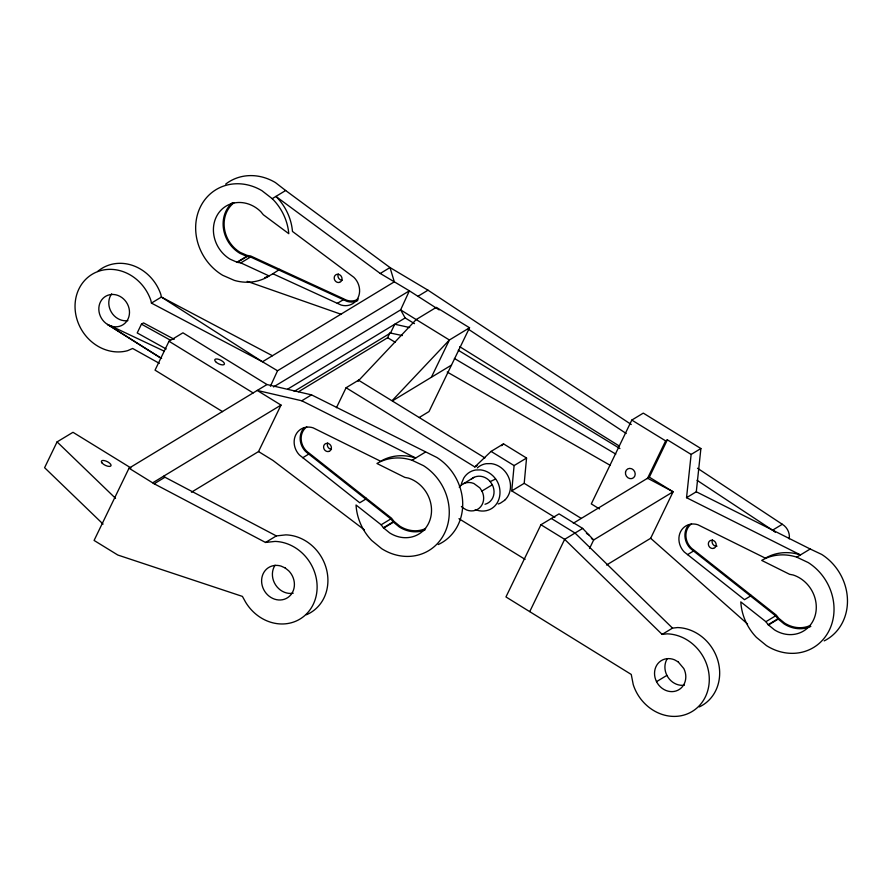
<?xml version="1.0" encoding="UTF-8"?>
<svg xmlns="http://www.w3.org/2000/svg" width="892" height="892" viewBox="0 0 892 892"><rect width="100%" height="100%" fill="white"/><g stroke="black" fill="none" stroke-linecap="round" stroke-linejoin="round"><path stroke-width="1.34" d="M365.832 497.914L365.753 499.119L359.732 502.765L299.444 455.009A17.171 15.275 58.8 0 1 295.81 434.772A17.171 15.275 58.8 0 1 313.125 427.837L380.639 461.253A50.688 45.091 58.8 0 1 415.705 457.997L301.775 400.776L257.231 390.44L281.013 405.091L258.524 451.564L191.423 492.217M750.596 594.83L750.518 596.034L744.497 599.68L684.209 551.925A17.171 15.275 58.8 0 1 680.574 531.688A17.171 15.275 58.8 0 1 697.878 524.752L765.392 558.169A50.688 45.091 58.8 0 1 800.458 554.913L686.539 497.691L691.133 454.429L700.889 448.531L643.288 413.119L631.804 420.076L591.296 503.913L599.469 508.931M554.846 517.371L511.752 490.868L514.104 465.579L526.559 458.031L503.523 443.859L491.068 451.408L474.812 466.94L346.085 387.752L336.429 407.711M511.752 490.868L524.206 483.319L526.559 458.031M686.539 497.691L696.295 491.782L700.889 448.531M270.421 386.247L277.535 370.76L409.372 290.814L439.165 309.914M298.541 391.744L387.63 337.733L389.949 332.671M573.3 523.247L649.331 477.175L667.361 439.823L691.133 454.429M130.99 467.988L72.988 432.297L57.077 441.897L44.6 467.698L103.082 524.095M174.23 339.306L143.534 322.904L141.449 324.164L137.212 332.95L166.191 348.984M438.251 544.544A50.688 45.091 58.8 0 0 462.714 503.367A50.688 45.091 58.8 0 0 436.968 457.529L311.531 394.866L266.987 384.53L182.938 332.816L169.012 341.257L155.041 370.158L222.565 411.647M129.017 468.2L94.084 540.44L117.8 555.025L242.412 596.402L245.668 602.278A42.504 37.81 58.8 0 0 313.248 604.363A42.504 37.81 58.8 0 0 275.093 541.411L265.526 542.459L154.171 483.776L129.017 468.2L266.987 384.53M484.913 457.942L358.528 380.204L358.082 381.14L416.185 319.559L436.322 307.339L469.538 327.765L429.007 411.569L419.218 417.501M294.17 391.41L390.506 333.05L394.766 324.231L409.718 327.542M431.349 377.305L449.39 339.997L469.538 327.765M540.931 524.741L505.954 596.938L631.257 674.452L633.242 684.632A42.504 37.81 58.8 0 0 679.816 715.975A42.504 37.81 58.8 0 0 708.783 672.724A42.504 37.81 58.8 0 0 667.261 633.844L662.143 634.402L564.647 539.337L540.931 524.741L559.039 513.881L582.666 528.41L593.671 539.95L589.534 548.513M529.759 611.577L564.647 539.337L582.666 528.41M647.38 478.67L665.644 440.882L667.361 439.823M606.549 565.026L650.658 538.277L673.103 491.782L649.331 477.175M392.235 400.553L449.39 339.997L416.185 319.559M501.616 445.688L503.523 443.859M279.731 269.362L272.863 273.744A50.688 45.091 58.8 0 1 264.578 277.713M504.604 500.323L500.512 503.088A21.252 18.91 58.8 0 1 498.204 503.991M272.216 198.66A50.688 45.091 58.8 0 1 288.785 233.682L263.296 214.727L260.843 211.716A31.41 27.942 58.8 0 0 217.893 214.08A31.41 27.942 58.8 0 0 230.158 259.204L237.361 262.36L240.829 262.884L269.161 275.974A50.688 45.091 58.8 0 1 234.317 280.378L222.699 275.293A50.688 45.091 58.8 0 1 199.975 207.78A50.688 45.091 58.8 0 1 261.925 190.687L272.216 198.66L285.663 190.509L390.005 267.555L428.004 290.19L631.291 424.503M159.345 363.345L132.64 348.471L127.634 350.668A42.504 37.81 58.8 0 1 77.426 320.786A42.504 37.81 58.8 0 1 100.684 270.611A42.504 37.81 58.8 0 1 150.893 300.493L151.428 303.09L161.396 297.058L272.428 355.73M236.993 262.192L246.705 256.316M237.361 262.36L247.073 256.472L250.54 256.996L347.122 301.407A17.171 15.275 58.8 0 0 357.77 300.571M240.829 262.884L250.54 256.996M272.863 273.744L341.101 305.053A17.171 15.275 58.8 0 0 358.149 297.538A17.171 15.275 58.8 0 0 353.934 277.367L292.476 231.441A50.688 45.091 58.8 0 0 275.907 196.418L380.248 273.465L390.005 267.555L394.32 281.827L409.372 290.814L400.631 309.881L273.532 386.938M337.276 303.38L343.297 299.734M418.248 296.099L428.004 290.19M287.715 389.102L405.146 317.942L414.501 323.64M152.722 482.795L281.013 405.091M154.171 483.776L164.953 477.231L276.319 535.914L285.886 534.865A42.504 37.81 58.8 0 1 326.494 569.274A42.504 37.81 58.8 0 1 306.413 614.744M301.775 400.776L311.531 394.866M346.085 387.752L358.528 380.204M392.469 400.842L451.486 365.096M302.756 457.73L308.777 454.084L390.863 518.899L393.127 521.898L399.382 527.027A31.41 27.942 58.8 0 0 424.949 529.982M265.526 542.459L276.319 535.914M412.004 460.239L423.51 465.68A50.688 45.091 58.8 0 1 444.327 533.684A50.688 45.091 58.8 0 1 381.72 548.703L371.63 540.429A50.688 45.091 58.8 0 1 356.042 505.006L381.152 524.786L383.415 527.785L389.659 532.914A31.41 27.942 58.8 0 0 429.933 520.103A31.41 27.942 58.8 0 0 408.436 478.09L404.857 477.398L376.937 463.494A50.688 45.091 58.8 0 1 412.004 460.239L425.451 452.088M474.812 466.94L477.086 465.568M381.152 524.786L390.863 518.899M383.415 527.785L393.127 521.898M383.738 528.042L393.45 522.166M463.606 483.642L473.975 477.354M461.398 506.466A14.64 13.023 58.8 0 0 463.305 508.117L466.538 509.923A14.64 13.023 58.8 0 0 480.777 506.611A14.64 13.023 58.8 0 0 481.948 491.068L492.328 484.78L490.221 481.591A14.64 13.023 58.8 0 0 471.166 479.26M687.52 554.646L693.541 551L775.616 615.814L777.891 618.814L784.135 623.943A31.41 27.942 58.8 0 0 810.839 626.418M697.042 480.297L772.55 530.194L782.295 524.284A13.28 11.819 58.8 0 1 789.208 538.88M662.143 634.402L672.523 628.113L677.641 627.555A42.504 37.81 58.8 0 1 718.071 661.284A42.504 37.81 58.8 0 1 699.306 706.921M796.768 557.154L808.275 562.596A50.688 45.091 58.8 0 1 829.092 630.599A50.688 45.091 58.8 0 1 766.473 645.618L756.394 637.345A50.688 45.091 58.8 0 1 740.806 601.91L765.905 621.702L768.179 624.701L774.423 629.83A31.41 27.942 58.8 0 0 814.697 617.019A31.41 27.942 58.8 0 0 793.2 575.006L789.621 574.314L761.701 560.41A50.688 45.091 58.8 0 1 796.768 557.154L810.215 549.004L821.722 554.445A50.688 45.091 58.8 0 1 847.456 599.569A50.688 45.091 58.8 0 1 824.208 640.891M656.523 681.666L666.893 675.378M765.905 621.702L775.616 615.814M768.179 624.701L777.891 618.814M768.491 624.957L778.203 619.081M490.221 481.591L495.528 479.049M717.023 546.138L716.231 546.205A4.248 3.78 58.8 0 1 712.73 543.986L712.284 542.972A4.248 3.78 58.8 0 1 712.496 539.861M390.506 333.05L402.314 335.57M247.184 281.359L341.469 314.408M247.073 256.472L239.87 253.317A31.41 27.942 58.8 0 1 232.444 202.64M111.299 326.149L107.497 324.42A16.669 14.83 58.8 0 1 104.453 297.103A16.669 14.83 58.8 0 1 129.028 308.298A16.669 14.83 58.8 0 1 111.299 326.149L164.061 351.091M696.295 491.782L810.215 549.004M151.428 303.09L262.471 361.773L277.535 370.76M647.592 478.235L673.103 491.782L593.671 539.95L591.407 538.556M141.449 324.164L170.439 340.198M447.204 372.031L610.161 465.301M454.385 358.461L615.792 454.095M380.248 273.465L394.32 281.827L262.471 361.773L161.396 297.058L160.85 294.46A42.504 37.81 58.8 0 0 97.618 271.502M387.63 337.733L395.39 342.35M458.276 350.255L619.929 448.553M631.804 420.076L665.644 440.882M491.068 451.408L514.104 465.579M524.206 483.319L581.272 518.419M586.423 533.383L588.798 534.843M551.401 518.508L575.028 533.037L672.523 628.113M458.967 518.698L525.098 559.373M169.012 341.257L253.127 392.926M258.524 451.564L272.941 460.428L364.315 529.826M416.007 319.459L400.631 309.881L405.146 317.942M459.77 346.709L619.461 446.123M161.63 358.461L107.497 324.42L161.251 358.417M697.499 468.255L782.295 524.284M468.2 329.103L626.184 433.49M163.504 476.272L164.953 477.231M285.663 190.509L275.383 182.548A50.688 45.091 58.8 0 0 225.687 184.109M693.541 551L690.218 548.279A17.171 15.275 58.8 0 1 688.903 524.708M308.777 454.084L305.465 451.363A17.171 15.275 58.8 0 1 304.139 427.792M650.658 538.277L747.574 624.043M57.077 441.897L115.536 498.327M481.948 491.068L479.84 487.879L473.842 483.486A14.64 13.023 58.8 0 0 459.246 487.244M684.409 685.168A17.004 15.119 58.8 0 1 668.019 677.296A17.004 15.119 58.8 0 1 667.093 658.965M293.189 593.225A17.818 15.855 58.8 0 1 275.55 584.862A17.818 15.855 58.8 0 1 275.07 565.216M331.467 449.289A4.248 3.78 58.8 0 1 327.966 447.07L327.52 446.056A4.248 3.78 58.8 0 1 327.743 442.945M477.287 467.932A21.252 18.91 58.8 0 1 486.129 463.695L491.191 463.617A21.252 18.91 58.8 0 1 509.109 478.48A21.252 18.91 58.8 0 1 504.616 500.312M475.269 509.6A21.252 18.91 58.8 0 0 490.132 509.377C501.94 503.59 502.787 486.776 494.581 477.61A21.252 18.91 58.8 0 0 480.821 469.906L475.748 469.984A21.252 18.91 58.8 0 0 463.751 478.09L461.744 482.795A21.252 18.91 58.8 0 0 461.209 485.36M492.328 484.78A14.64 13.023 58.8 0 1 485.014 504.259M691.523 523.816A16.101 14.317 58.8 0 0 694.076 550.197L776.274 615.112L778.761 618.29L784.581 623.062A30.339 26.983 58.8 0 0 810.371 625.459M306.759 426.9A16.101 14.317 58.8 0 0 309.323 453.281L391.51 518.196L393.996 521.374L399.817 526.146A30.339 26.983 58.8 0 0 425.607 528.543M342.193 280.244A4.248 3.78 58.8 0 1 338.648 278.126L338.168 277.122A4.248 3.78 58.8 0 1 338.302 274M127.902 320.629A16.669 14.83 58.8 0 1 111.444 312.289A16.669 14.83 58.8 0 1 111.667 293.836M772.55 530.194A13.28 11.819 58.8 0 1 775.237 532.279M358.35 299.01A16.101 14.317 58.8 0 1 343.598 298.787L250.719 256.004L246.995 255.357L240.282 252.425A30.339 26.983 58.8 0 1 234.027 202.729M339.462 282.385L338.458 282.508A4.248 3.78 58.8 0 1 334.913 280.389L334.433 279.386A4.248 3.78 58.8 0 1 336.763 274.379A4.248 3.78 58.8 0 1 341.781 277.367A4.248 3.78 58.8 0 1 339.462 282.385M328.735 451.463L327.732 451.553A4.248 3.78 58.8 0 1 324.231 449.334L323.785 448.319A4.248 3.78 58.8 0 1 326.271 443.402A4.248 3.78 58.8 0 1 331.211 446.535A4.248 3.78 58.8 0 1 328.735 451.463M713.5 548.379L712.496 548.468A4.248 3.78 58.8 0 1 708.995 546.25L708.549 545.235A4.248 3.78 58.8 0 1 711.024 540.318A4.248 3.78 58.8 0 1 715.975 543.451A4.248 3.78 58.8 0 1 713.5 548.379M285.128 567.936L281.058 566.097A17.818 15.855 58.8 0 0 261.813 583.691A17.818 15.855 58.8 0 0 286.02 598.588A17.818 15.855 58.8 0 0 288.707 570.802L285.128 567.936M678.165 661.864L674.419 659.768A17.004 15.119 58.8 0 0 654.527 673.204A17.004 15.119 58.8 0 0 674.029 691.456A17.004 15.119 58.8 0 0 683.818 668.576L678.165 661.864M625.515 472.058A5.307 4.728 58.8 0 0 631.937 478.558A5.307 4.728 58.8 0 0 633.51 469.995A5.307 4.728 58.8 0 0 625.515 472.058M215.596 361.661A5.307 2.096 25.8 0 0 223.992 364.638A5.307 2.096 25.8 0 0 219.187 359.487A5.307 2.096 25.8 0 0 215.596 361.661M102.212 463.171A5.307 2.096 25.8 0 0 110.619 466.148A5.307 2.096 25.8 0 0 105.802 460.997A5.307 2.096 25.8 0 0 102.212 463.171"/></g></svg>
